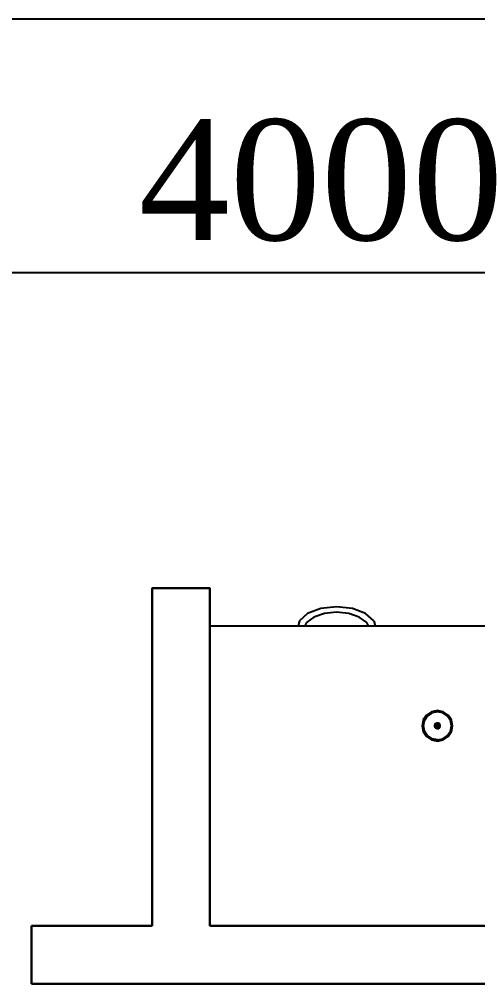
# Model space of a CAD drawing. Header units: inches. Extents: x 2870606 to 3671143, y -733551 to -473558.
# Drawn here: x 3400020 to 3400970, y -508423 to -506423 of the extents above; entities that cross this region are included whole.
import ezdxf

# ---------------------------------------------------------------- set-up
doc = ezdxf.new("R2010")
doc.units = ezdxf.units.IN
doc.header["$MEASUREMENT"] = 0
doc.linetypes.add('ACAD_ISO08W100', pattern=[36, 24, -3, 6, -3])
doc.styles.add('J~stule', font='dutch.ttf')
doc.dimstyles.new('J~style', dxfattribs={"dimscale": 100, "dimtxt": 2.5, "dimasz": 2, "dimexe": 0.55, "dimexo": 0.725, "dimtad": 1, "dimdec": 0, "dimdsep": 46, "dimtxsty": 'J~stule', "dimblk": 'OBLIQUE', "dimcen": 2, "dimdle": 0.5, "dimadec": 0, "dimazin": 0, "dimtfac": 1, "dimtdec": 0, "dimtmove": 0, "dimatfit": 3, "dimfxl": 1, "dimarcsym": 0})

# ---------------------------------------------------------------- blocks, each defined once
blk = doc.blocks.new('fgdgf')
for p, q in [((830048.4, 158583.2, -1288.5), (830048.4, 157961.3, -1288.5)), ((830422.4, 158583.2, -1288.5), (832278.4, 158583.2, -1288.5)), ((830487.9, 158168.3, -1288.5), (830490.3, 158180.5, -1288.5)), ((830490.3, 158180.5, -1288.5), (830497.2, 158190.7, -1288.5)), ((830499.1, 158188.9, -1288.5), (830492.8, 158179.4, -1288.5)), ((830497.2, 158190.7, -1288.5), (830507.5, 158197.6, -1288.5)), ((830499.1, 158188.9, -1288.5), (830508.5, 158195.1, -1288.5)), ((830507.5, 158197.6, -1288.5), (830519.6, 158200, -1288.5)), ((830519.6, 158197.3, -1288.5), (830508.5, 158195.1, -1288.5)), ((830519.6, 158200, -1288.5), (830531.7, 158197.6, -1288.5)), ((830519.6, 158197.3, -1288.5), (830530.7, 158195.1, -1288.5)), ((830530.7, 158195.1, -1288.5), (830540.1, 158188.9, -1288.5)), ((830531.7, 158197.6, -1288.5), (830541.9, 158190.7, -1288.5)), ((830540.1, 158188.9, -1288.5), (830546.4, 158179.4, -1288.5)), ((830541.9, 158190.7, -1288.5), (830548.8, 158180.5, -1288.5)), ((830548.8, 158180.5, -1288.5), (830551.2, 158168.3, -1288.5)), ((830490.3, 158156.2, -1288.5), (830487.9, 158168.3, -1288.5)), ((830492.8, 158179.4, -1288.5), (830490.6, 158168.3, -1288.5)), ((830490.6, 158168.3, -1288.5), (830492.8, 158157.3, -1288.5)), ((830519.6, 158168.3, -1288.5), (830512.3, 158168.3, -1288.5)), ((830512.8, 158171.1, -1288.5), (830519.6, 158168.3, -1288.5)), ((830519.6, 158168.3, -1288.5), (830512.8, 158165.6, -1288.5)), ((830519.6, 158168.3, -1288.5), (830514.4, 158173.5, -1288.5)), ((830519.6, 158168.3, -1288.5), (830514.4, 158163.2, -1288.5)), ((830516.8, 158175.1, -1288.5), (830519.6, 158168.3, -1288.5)), ((830519.6, 158168.3, -1288.5), (830516.8, 158161.6, -1288.5)), ((830519.6, 158168.3, -1288.5), (830519.6, 158175.7, -1288.5)), ((830519.6, 158168.3, -1288.5), (830522.4, 158175.1, -1288.5)), ((830519.6, 158168.3, -1288.5), (830524.7, 158173.5, -1288.5)), ((830519.6, 158168.3, -1288.5), (830526.3, 158171.1, -1288.5)), ((830519.6, 158168.3, -1288.5), (830526.9, 158168.3, -1288.5)), ((830526.3, 158165.6, -1288.5), (830519.6, 158168.3, -1288.5)), ((830524.7, 158163.2, -1288.5), (830519.6, 158168.3, -1288.5)), ((830522.4, 158161.6, -1288.5), (830519.6, 158168.3, -1288.5)), ((830519.6, 158161, -1288.5), (830519.6, 158168.3, -1288.5)), ((830546.4, 158179.4, -1288.5), (830548.6, 158168.3, -1288.5)), ((830548.6, 158168.3, -1288.5), (830546.4, 158157.3, -1288.5)), ((830551.2, 158168.3, -1288.5), (830548.8, 158156.2, -1288.5)), ((830497.2, 158146, -1288.5), (830490.3, 158156.2, -1288.5)), ((830492.8, 158157.3, -1288.5), (830499.1, 158147.8, -1288.5)), ((830507.5, 158139.1, -1288.5), (830497.2, 158146, -1288.5)), ((830499.1, 158147.8, -1288.5), (830508.5, 158141.6, -1288.5)), ((830519.6, 158139.4, -1288.5), (830508.5, 158141.6, -1288.5)), ((830530.7, 158141.6, -1288.5), (830519.6, 158139.4, -1288.5)), ((830540.1, 158147.8, -1288.5), (830530.7, 158141.6, -1288.5)), ((830541.9, 158146, -1288.5), (830531.7, 158139.1, -1288.5)), ((830546.4, 158157.3, -1288.5), (830540.1, 158147.8, -1288.5)), ((830548.8, 158156.2, -1288.5), (830541.9, 158146, -1288.5)), ((830519.6, 158136.7, -1288.5), (830507.5, 158139.1, -1288.5)), ((830531.7, 158139.1, -1288.5), (830519.6, 158136.7, -1288.5)), ((830048.4, 157961.3, -1288.5), (831181.1, 157961.3, -1288.5)), ((830233.6, 157950.9, -1288.5), (830230.9, 157961.3, -1288.5)), ((830248.2, 157954.2, -1288.5), (830244.6, 157961.3, -1288.5)), ((830377.1, 157961.3, -1288.5), (830373.5, 157954.2, -1288.5)), ((830388.1, 157950.9, -1288.5), (830390.7, 157961.3, -1288.5)), ((830250.7, 157935.7, -1288.5), (830233.6, 157950.9, -1288.5)), ((830263.8, 157942.8, -1288.5), (830248.2, 157954.2, -1288.5)), ((830285.7, 157935.5, -1288.5), (830263.8, 157942.8, -1288.5)), ((830357.8, 157942.8, -1288.5), (830335.9, 157935.5, -1288.5)), ((830373.5, 157954.2, -1288.5), (830357.8, 157942.8, -1288.5)), ((830388.1, 157950.9, -1288.5), (830370.9, 157935.7, -1288.5)), ((830278, 157925.4, -1288.5), (830250.7, 157935.7, -1288.5)), ((830310.8, 157921.7, -1288.5), (830278, 157925.4, -1288.5)), ((830310.8, 157932.9, -1288.5), (830285.7, 157935.5, -1288.5)), ((830335.9, 157935.5, -1288.5), (830310.8, 157932.9, -1288.5)), ((830343.7, 157925.4, -1288.5), (830310.8, 157921.7, -1288.5)), ((830370.9, 157935.7, -1288.5), (830343.7, 157925.4, -1288.5))]:
    blk.add_line(p, q)
blk = doc.blocks.new('_Oblique')
at = {"color": 0, "linetype": 'ByBlock', "lineweight": -2}
blk.add_line((-0.5, -0.5), (0.5, 0.5), dxfattribs=at)
blk = doc.blocks.new('*D703')
at = {"color": 0, "lineweight": -2, "transparency": 16777216}
for p, q in [((3398645.4, -506885), (3398645.4, -507003)), ((3402645.4, -506885), (3402645.4, -507003)), ((3398595.4, -506948), (3402695.4, -506948))]:
    blk.add_line(p, q, dxfattribs=at)
at = {"layer": 'Defpoints', "color": 0, "lineweight": 35, "transparency": 16777216}
for p in [(3398645.4, -506812.5, -14.6), (3402645.4, -506812.5), (3402645.4, -506948)]:
    blk.add_point(p, dxfattribs=at)
at = {"color": 0, "lineweight": -2, "transparency": 16777216, "xscale": 200, "yscale": 200, "zscale": 200, "rotation": 180}
blk.add_blockref('_Oblique', (3398645.4, -506948), dxfattribs=at)
at = {"color": 0, "lineweight": -2, "transparency": 16777216, "xscale": 200, "yscale": 200, "zscale": 200}
blk.add_blockref('_Oblique', (3402645.4, -506948), dxfattribs=at)
at = {"color": 0, "transparency": 16777216, "insert": (3400645.4, -506758), "char_height": 250, "attachment_point": 5, "style": 'J~stule'}
blk.add_mtext('4000', dxfattribs=at)

msp = doc.modelspace()

# ---------------------------------------------------------------- linework, layer by layer
at = {"color": 252, "linetype": 'ACAD_ISO08W100', "ltscale": 70}
msp.add_line((3441734.29, -506423.13), (3375840.6, -506423.13), dxfattribs=at)
at = {"lineweight": 30}
for p, q in [((3400045.37, -508303.13), (3400295.37, -508303.13)), ((3400045.37, -508423.13), (3400045.37, -508303.13)), ((3400415.37, -508303.13), (3402645.37, -508303.13)), ((3400045.37, -508423.13), (3403045.37, -508423.13))]:
    msp.add_line(p, q, dxfattribs=at)
at = {"lineweight": 30, "elevation": 94.1}
msp.add_lwpolyline([(3400415.37, -508303.13), (3400415.37, -507603.13), (3400295.37, -507603.13), (3400295.37, -508303.13)], dxfattribs=at)

# ---------------------------------------------------------------- block references
at = {"xscale": -1, "rotation": 180}
msp.add_blockref('fgdgf', (2570367.01, -349719.93, 1288.5), dxfattribs=at)

# ---------------------------------------------------------------- dimensions: what is measured, and where the dimension line sits
dim = msp.add_linear_dim(base=(3402645.37, -506948.02), p1=(3398645.37, -506812.46, -14.55), p2=(3402645.37, -506812.46), dimstyle='J~style', override={"dimdec": 1, "dimtdec": 1})
dim.commit()
dim.dimension.update_dxf_attribs({"geometry": '*D703', "text_midpoint": (3400645.37, -506758.01)})

doc.saveas('drawing.dxf')
